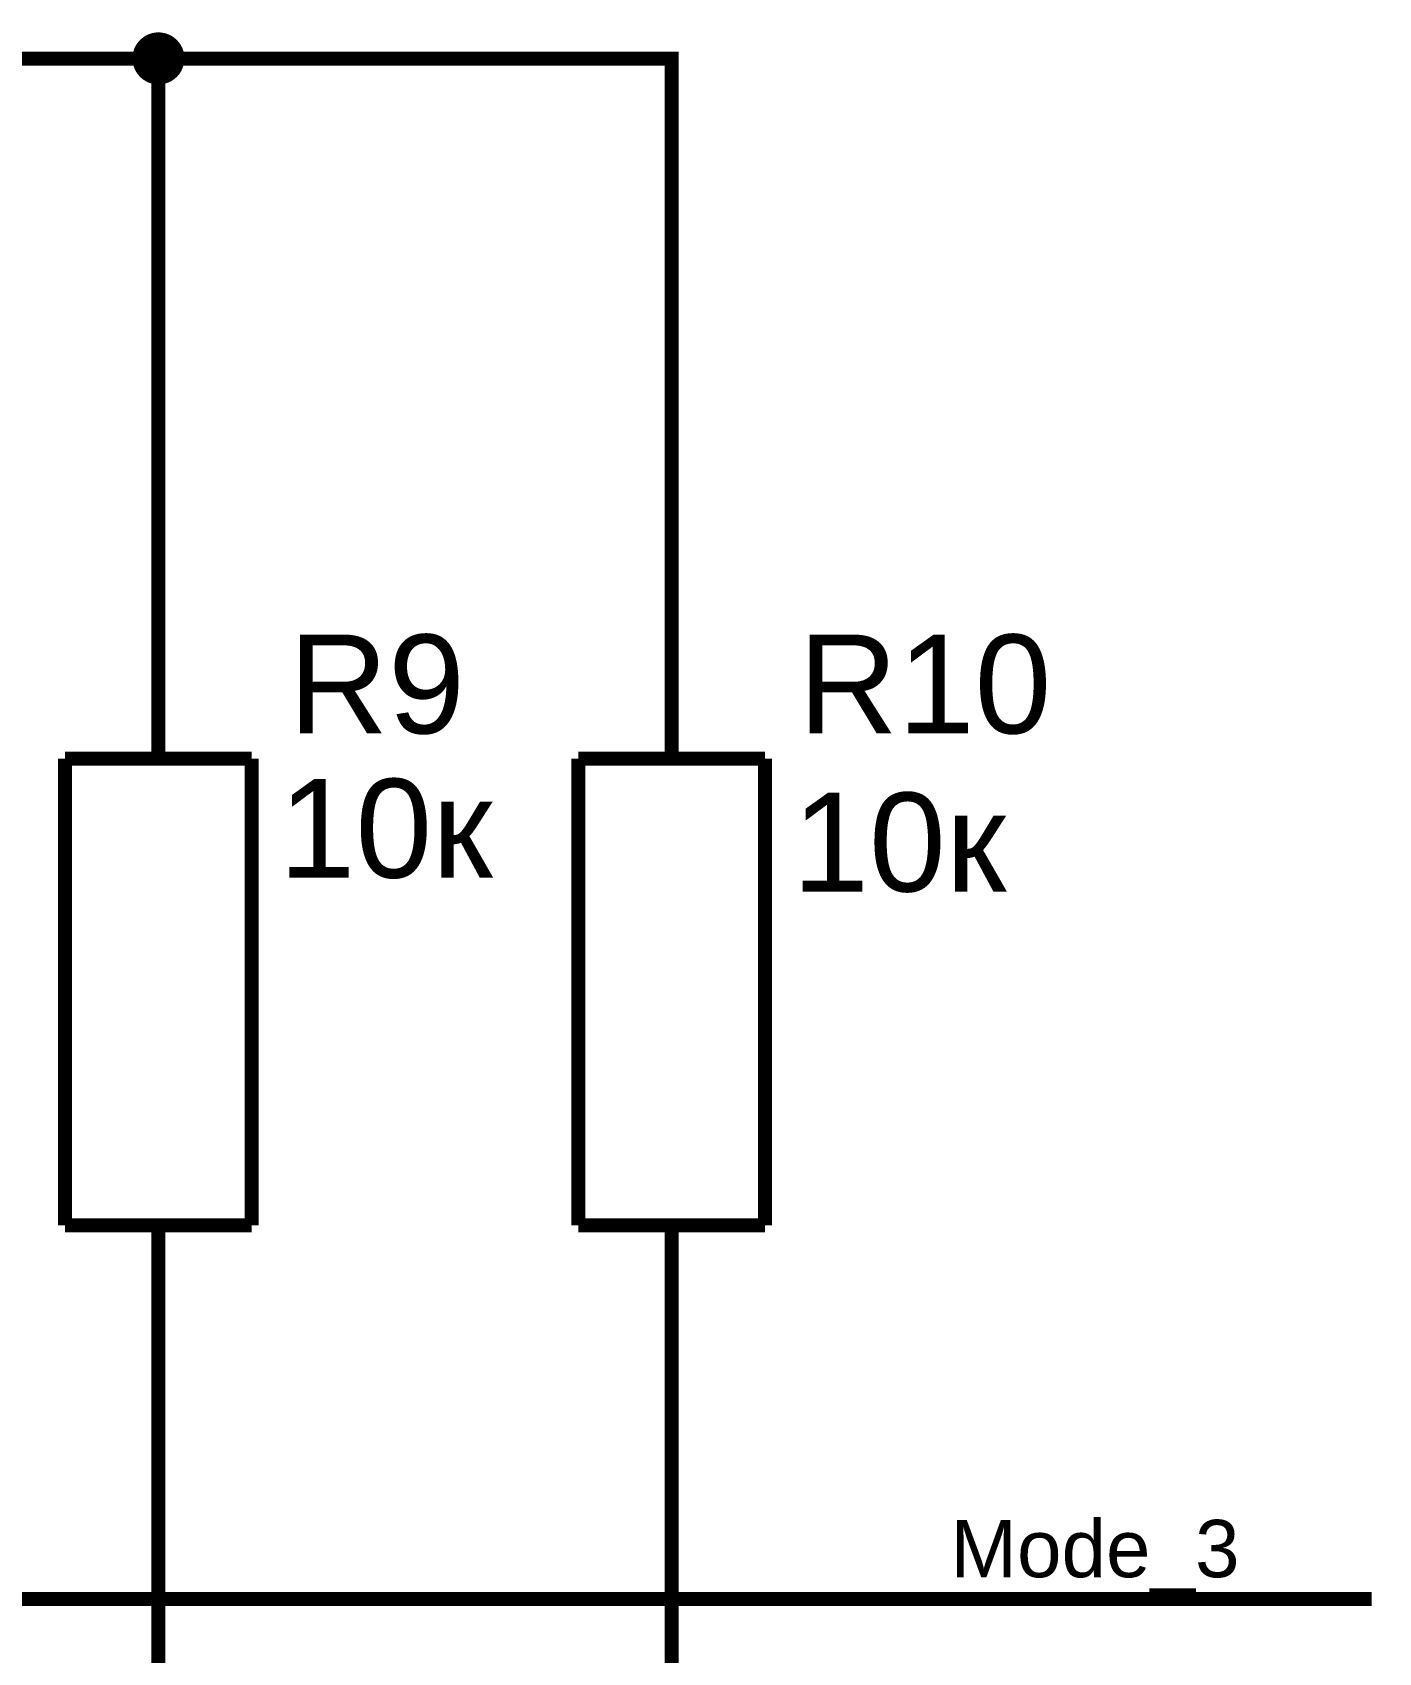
# Model space of a CAD drawing. Header units: millimetres. Extents: x 0 to 594, y 0 to 420.
# Drawn here: x 63.19 to 92.04, y 309.25 to 343.96 of the extents above; entities that cross this region are included whole.
import ezdxf

# ---------------------------------------------------------------- set-up
doc = ezdxf.new("R2010")
doc.units = ezdxf.units.MM
doc.layers.add('Sheet', color=255, linetype='Continuous')
doc.styles.get("Standard").update_dxf_attribs({"font": 'arial.ttf'})

msp = doc.modelspace()

# ---------------------------------------------------------------- linework, layer by layer
at = {"layer": 'Sheet', "color": 0}
for points, const_width in [([(65.387, 343.398), (65.387, 343.425), (65.389, 343.451), (65.392, 343.475), (65.397, 343.502), (65.403, 343.525), (65.411, 343.549), (65.419, 343.573), (65.426, 343.597), (65.437, 343.618), (65.448, 343.642), (65.461, 343.663), (65.474, 343.682), (65.487, 343.703), (65.503, 343.721), (65.519, 343.74), (65.535, 343.758), (65.553, 343.774), (65.572, 343.79), (65.59, 343.806), (65.612, 343.819), (65.63, 343.832), (65.651, 343.846), (65.675, 343.856), (65.696, 343.867), (65.72, 343.875), (65.744, 343.883), (65.768, 343.891), (65.792, 343.896), (65.818, 343.901), (65.842, 343.904), (65.868, 343.906), (65.895, 343.906)], 0.0991), ([(65.387, 343.398), (65.387, 343.425), (65.389, 343.451), (65.392, 343.475), (65.397, 343.502), (65.403, 343.525), (65.411, 343.549), (65.419, 343.573), (65.426, 343.597), (65.437, 343.618), (65.448, 343.642), (65.461, 343.663), (65.474, 343.682), (65.487, 343.703), (65.503, 343.721), (65.519, 343.74), (65.535, 343.758), (65.553, 343.774), (65.572, 343.79), (65.59, 343.806), (65.612, 343.819), (65.63, 343.832), (65.651, 343.846), (65.675, 343.856), (65.696, 343.867), (65.72, 343.875), (65.744, 343.883), (65.768, 343.891), (65.792, 343.896), (65.818, 343.901), (65.842, 343.904), (65.868, 343.906), (65.895, 343.906)], 0.0991), ([(65.387, 343.398), (65.387, 343.425), (65.389, 343.451), (65.392, 343.475), (65.397, 343.502), (65.403, 343.525), (65.411, 343.549), (65.419, 343.573), (65.426, 343.597), (65.437, 343.618), (65.448, 343.642), (65.461, 343.663), (65.474, 343.682), (65.487, 343.703), (65.503, 343.721), (65.519, 343.74), (65.535, 343.758), (65.553, 343.774), (65.572, 343.79), (65.59, 343.806), (65.612, 343.819), (65.63, 343.832), (65.651, 343.846), (65.675, 343.856), (65.696, 343.867), (65.72, 343.875), (65.744, 343.883), (65.768, 343.891), (65.792, 343.896), (65.818, 343.901), (65.842, 343.904), (65.868, 343.906), (65.895, 343.906)], 0.0991), ([(65.387, 343.398), (65.387, 343.425), (65.389, 343.451), (65.392, 343.475), (65.397, 343.502), (65.403, 343.525), (65.411, 343.549), (65.419, 343.573), (65.426, 343.597), (65.437, 343.618), (65.448, 343.642), (65.461, 343.663), (65.474, 343.682), (65.487, 343.703), (65.503, 343.721), (65.519, 343.74), (65.535, 343.758), (65.553, 343.774), (65.572, 343.79), (65.59, 343.806), (65.612, 343.819), (65.63, 343.832), (65.651, 343.846), (65.675, 343.856), (65.696, 343.867), (65.72, 343.875), (65.744, 343.883), (65.768, 343.891), (65.792, 343.896), (65.818, 343.901), (65.842, 343.904), (65.868, 343.906), (65.895, 343.906)], 0.0991), ([(65.387, 343.398), (65.387, 343.425), (65.389, 343.451), (65.392, 343.475), (65.397, 343.502), (65.403, 343.525), (65.411, 343.549), (65.419, 343.573), (65.426, 343.597), (65.437, 343.618), (65.448, 343.642), (65.461, 343.663), (65.474, 343.682), (65.487, 343.703), (65.503, 343.721), (65.519, 343.74), (65.535, 343.758), (65.553, 343.774), (65.572, 343.79), (65.59, 343.806), (65.612, 343.819), (65.63, 343.832), (65.651, 343.846), (65.675, 343.856), (65.696, 343.867), (65.72, 343.875), (65.744, 343.883), (65.768, 343.891), (65.792, 343.896), (65.818, 343.901), (65.842, 343.904), (65.868, 343.906), (65.895, 343.906)], 0.0991), ([(65.387, 343.398), (65.387, 343.425), (65.389, 343.451), (65.392, 343.475), (65.397, 343.502), (65.403, 343.525), (65.411, 343.549), (65.419, 343.573), (65.426, 343.597), (65.437, 343.618), (65.448, 343.642), (65.461, 343.663), (65.474, 343.682), (65.487, 343.703), (65.503, 343.721), (65.519, 343.74), (65.535, 343.758), (65.553, 343.774), (65.572, 343.79), (65.59, 343.806), (65.612, 343.819), (65.63, 343.832), (65.651, 343.846), (65.675, 343.856), (65.696, 343.867), (65.72, 343.875), (65.744, 343.883), (65.768, 343.891), (65.792, 343.896), (65.818, 343.901), (65.842, 343.904), (65.868, 343.906), (65.895, 343.906)], 0.0991), ([(65.387, 343.398), (65.387, 343.425), (65.389, 343.451), (65.392, 343.475), (65.397, 343.502), (65.403, 343.525), (65.411, 343.549), (65.419, 343.573), (65.426, 343.597), (65.437, 343.618), (65.448, 343.642), (65.461, 343.663), (65.474, 343.682), (65.487, 343.703), (65.503, 343.721), (65.519, 343.74), (65.535, 343.758), (65.553, 343.774), (65.572, 343.79), (65.59, 343.806), (65.612, 343.819), (65.63, 343.832), (65.651, 343.846), (65.675, 343.856), (65.696, 343.867), (65.72, 343.875), (65.744, 343.883), (65.768, 343.891), (65.792, 343.896), (65.818, 343.901), (65.842, 343.904), (65.868, 343.906), (65.895, 343.906)], 0.0991), ([(65.387, 343.398), (65.387, 343.425), (65.389, 343.451), (65.392, 343.475), (65.397, 343.502), (65.403, 343.525), (65.411, 343.549), (65.419, 343.573), (65.426, 343.597), (65.437, 343.618), (65.448, 343.642), (65.461, 343.663), (65.474, 343.682), (65.487, 343.703), (65.503, 343.721), (65.519, 343.74), (65.535, 343.758), (65.553, 343.774), (65.572, 343.79), (65.59, 343.806), (65.612, 343.819), (65.63, 343.832), (65.651, 343.846), (65.675, 343.856), (65.696, 343.867), (65.72, 343.875), (65.744, 343.883), (65.768, 343.891), (65.792, 343.896), (65.818, 343.901), (65.842, 343.904), (65.868, 343.906), (65.895, 343.906)], 0.0991), ([(65.895, 343.906), (65.895, 343.906)], 0.0991), ([(65.895, 343.906), (65.921, 343.906), (65.948, 343.904), (65.971, 343.901), (65.998, 343.896), (66.022, 343.891), (66.046, 343.883), (66.069, 343.875), (66.093, 343.867), (66.114, 343.856), (66.138, 343.846), (66.159, 343.832), (66.178, 343.819), (66.199, 343.806), (66.218, 343.79), (66.236, 343.774), (66.255, 343.758), (66.27, 343.74), (66.286, 343.721), (66.302, 343.703), (66.315, 343.682), (66.329, 343.663), (66.342, 343.642), (66.352, 343.618), (66.363, 343.597), (66.371, 343.573), (66.379, 343.549), (66.387, 343.525), (66.392, 343.502), (66.397, 343.475), (66.4, 343.451), (66.403, 343.425), (66.403, 343.398)], 0.0991), ([(65.895, 343.906), (65.895, 343.906)], 0.0991), ([(65.895, 343.906), (65.921, 343.906), (65.948, 343.904), (65.971, 343.901), (65.998, 343.896), (66.022, 343.891), (66.046, 343.883), (66.069, 343.875), (66.093, 343.867), (66.114, 343.856), (66.138, 343.846), (66.159, 343.832), (66.178, 343.819), (66.199, 343.806), (66.218, 343.79), (66.236, 343.774), (66.255, 343.758), (66.27, 343.74), (66.286, 343.721), (66.302, 343.703), (66.315, 343.682), (66.329, 343.663), (66.342, 343.642), (66.352, 343.618), (66.363, 343.597), (66.371, 343.573), (66.379, 343.549), (66.387, 343.525), (66.392, 343.502), (66.397, 343.475), (66.4, 343.451), (66.403, 343.425), (66.403, 343.398)], 0.0991), ([(65.895, 343.906), (65.895, 343.906)], 0.0991), ([(65.895, 343.906), (65.921, 343.906), (65.948, 343.904), (65.971, 343.901), (65.998, 343.896), (66.022, 343.891), (66.046, 343.883), (66.069, 343.875), (66.093, 343.867), (66.114, 343.856), (66.138, 343.846), (66.159, 343.832), (66.178, 343.819), (66.199, 343.806), (66.218, 343.79), (66.236, 343.774), (66.255, 343.758), (66.27, 343.74), (66.286, 343.721), (66.302, 343.703), (66.315, 343.682), (66.329, 343.663), (66.342, 343.642), (66.352, 343.618), (66.363, 343.597), (66.371, 343.573), (66.379, 343.549), (66.387, 343.525), (66.392, 343.502), (66.397, 343.475), (66.4, 343.451), (66.403, 343.425), (66.403, 343.398)], 0.0991), ([(65.895, 343.906), (65.895, 343.906)], 0.0991), ([(65.895, 343.906), (65.921, 343.906), (65.948, 343.904), (65.971, 343.901), (65.998, 343.896), (66.022, 343.891), (66.046, 343.883), (66.069, 343.875), (66.093, 343.867), (66.114, 343.856), (66.138, 343.846), (66.159, 343.832), (66.178, 343.819), (66.199, 343.806), (66.218, 343.79), (66.236, 343.774), (66.255, 343.758), (66.27, 343.74), (66.286, 343.721), (66.302, 343.703), (66.315, 343.682), (66.329, 343.663), (66.342, 343.642), (66.352, 343.618), (66.363, 343.597), (66.371, 343.573), (66.379, 343.549), (66.387, 343.525), (66.392, 343.502), (66.397, 343.475), (66.4, 343.451), (66.403, 343.425), (66.403, 343.398)], 0.0991), ([(65.895, 343.906), (65.895, 343.906)], 0.0991), ([(65.895, 343.906), (65.921, 343.906), (65.948, 343.904), (65.971, 343.901), (65.998, 343.896), (66.022, 343.891), (66.046, 343.883), (66.069, 343.875), (66.093, 343.867), (66.114, 343.856), (66.138, 343.846), (66.159, 343.832), (66.178, 343.819), (66.199, 343.806), (66.218, 343.79), (66.236, 343.774), (66.255, 343.758), (66.27, 343.74), (66.286, 343.721), (66.302, 343.703), (66.315, 343.682), (66.329, 343.663), (66.342, 343.642), (66.352, 343.618), (66.363, 343.597), (66.371, 343.573), (66.379, 343.549), (66.387, 343.525), (66.392, 343.502), (66.397, 343.475), (66.4, 343.451), (66.403, 343.425), (66.403, 343.398)], 0.0991), ([(65.895, 343.906), (65.895, 343.906)], 0.0991), ([(65.895, 343.906), (65.921, 343.906), (65.948, 343.904), (65.971, 343.901), (65.998, 343.896), (66.022, 343.891), (66.046, 343.883), (66.069, 343.875), (66.093, 343.867), (66.114, 343.856), (66.138, 343.846), (66.159, 343.832), (66.178, 343.819), (66.199, 343.806), (66.218, 343.79), (66.236, 343.774), (66.255, 343.758), (66.27, 343.74), (66.286, 343.721), (66.302, 343.703), (66.315, 343.682), (66.329, 343.663), (66.342, 343.642), (66.352, 343.618), (66.363, 343.597), (66.371, 343.573), (66.379, 343.549), (66.387, 343.525), (66.392, 343.502), (66.397, 343.475), (66.4, 343.451), (66.403, 343.425), (66.403, 343.398)], 0.0991), ([(65.895, 343.906), (65.895, 343.906)], 0.0991), ([(65.895, 343.906), (65.921, 343.906), (65.948, 343.904), (65.971, 343.901), (65.998, 343.896), (66.022, 343.891), (66.046, 343.883), (66.069, 343.875), (66.093, 343.867), (66.114, 343.856), (66.138, 343.846), (66.159, 343.832), (66.178, 343.819), (66.199, 343.806), (66.218, 343.79), (66.236, 343.774), (66.255, 343.758), (66.27, 343.74), (66.286, 343.721), (66.302, 343.703), (66.315, 343.682), (66.329, 343.663), (66.342, 343.642), (66.352, 343.618), (66.363, 343.597), (66.371, 343.573), (66.379, 343.549), (66.387, 343.525), (66.392, 343.502), (66.397, 343.475), (66.4, 343.451), (66.403, 343.425), (66.403, 343.398)], 0.0991), ([(65.895, 343.906), (65.895, 343.906)], 0.0991), ([(65.895, 343.906), (65.921, 343.906), (65.948, 343.904), (65.971, 343.901), (65.998, 343.896), (66.022, 343.891), (66.046, 343.883), (66.069, 343.875), (66.093, 343.867), (66.114, 343.856), (66.138, 343.846), (66.159, 343.832), (66.178, 343.819), (66.199, 343.806), (66.218, 343.79), (66.236, 343.774), (66.255, 343.758), (66.27, 343.74), (66.286, 343.721), (66.302, 343.703), (66.315, 343.682), (66.329, 343.663), (66.342, 343.642), (66.352, 343.618), (66.363, 343.597), (66.371, 343.573), (66.379, 343.549), (66.387, 343.525), (66.392, 343.502), (66.397, 343.475), (66.4, 343.451), (66.403, 343.425), (66.403, 343.398)], 0.0991), ([(53.899, 333.4), (53.899, 343.396), (65.895, 343.396), (76.896, 343.396), (76.896, 333.4)], 0.3), ([(65.895, 342.89), (65.868, 342.89), (65.842, 342.893), (65.818, 342.896), (65.792, 342.901), (65.768, 342.906), (65.744, 342.914), (65.72, 342.922), (65.696, 342.93), (65.675, 342.941), (65.651, 342.951), (65.63, 342.965), (65.612, 342.978), (65.59, 342.991), (65.572, 343.007), (65.553, 343.023), (65.535, 343.039), (65.519, 343.057), (65.503, 343.076), (65.487, 343.094), (65.474, 343.115), (65.461, 343.134), (65.448, 343.155), (65.437, 343.179), (65.426, 343.2), (65.419, 343.224), (65.411, 343.248), (65.403, 343.271), (65.397, 343.295), (65.392, 343.322), (65.389, 343.346), (65.387, 343.372), (65.387, 343.398)], 0.0991), ([(65.387, 343.398), (65.387, 343.398)], 0.0991), ([(65.895, 342.89), (65.868, 342.89), (65.842, 342.893), (65.818, 342.896), (65.792, 342.901), (65.768, 342.906), (65.744, 342.914), (65.72, 342.922), (65.696, 342.93), (65.675, 342.941), (65.651, 342.951), (65.63, 342.965), (65.612, 342.978), (65.59, 342.991), (65.572, 343.007), (65.553, 343.023), (65.535, 343.039), (65.519, 343.057), (65.503, 343.076), (65.487, 343.094), (65.474, 343.115), (65.461, 343.134), (65.448, 343.155), (65.437, 343.179), (65.426, 343.2), (65.419, 343.224), (65.411, 343.248), (65.403, 343.271), (65.397, 343.295), (65.392, 343.322), (65.389, 343.346), (65.387, 343.372), (65.387, 343.398)], 0.0991), ([(65.387, 343.398), (65.387, 343.398)], 0.0991), ([(65.895, 342.89), (65.868, 342.89), (65.842, 342.893), (65.818, 342.896), (65.792, 342.901), (65.768, 342.906), (65.744, 342.914), (65.72, 342.922), (65.696, 342.93), (65.675, 342.941), (65.651, 342.951), (65.63, 342.965), (65.612, 342.978), (65.59, 342.991), (65.572, 343.007), (65.553, 343.023), (65.535, 343.039), (65.519, 343.057), (65.503, 343.076), (65.487, 343.094), (65.474, 343.115), (65.461, 343.134), (65.448, 343.155), (65.437, 343.179), (65.426, 343.2), (65.419, 343.224), (65.411, 343.248), (65.403, 343.271), (65.397, 343.295), (65.392, 343.322), (65.389, 343.346), (65.387, 343.372), (65.387, 343.398)], 0.0991), ([(65.387, 343.398), (65.387, 343.398)], 0.0991), ([(65.895, 342.89), (65.868, 342.89), (65.842, 342.893), (65.818, 342.896), (65.792, 342.901), (65.768, 342.906), (65.744, 342.914), (65.72, 342.922), (65.696, 342.93), (65.675, 342.941), (65.651, 342.951), (65.63, 342.965), (65.612, 342.978), (65.59, 342.991), (65.572, 343.007), (65.553, 343.023), (65.535, 343.039), (65.519, 343.057), (65.503, 343.076), (65.487, 343.094), (65.474, 343.115), (65.461, 343.134), (65.448, 343.155), (65.437, 343.179), (65.426, 343.2), (65.419, 343.224), (65.411, 343.248), (65.403, 343.271), (65.397, 343.295), (65.392, 343.322), (65.389, 343.346), (65.387, 343.372), (65.387, 343.398)], 0.0991), ([(65.387, 343.398), (65.387, 343.398)], 0.0991), ([(65.895, 342.89), (65.868, 342.89), (65.842, 342.893), (65.818, 342.896), (65.792, 342.901), (65.768, 342.906), (65.744, 342.914), (65.72, 342.922), (65.696, 342.93), (65.675, 342.941), (65.651, 342.951), (65.63, 342.965), (65.612, 342.978), (65.59, 342.991), (65.572, 343.007), (65.553, 343.023), (65.535, 343.039), (65.519, 343.057), (65.503, 343.076), (65.487, 343.094), (65.474, 343.115), (65.461, 343.134), (65.448, 343.155), (65.437, 343.179), (65.426, 343.2), (65.419, 343.224), (65.411, 343.248), (65.403, 343.271), (65.397, 343.295), (65.392, 343.322), (65.389, 343.346), (65.387, 343.372), (65.387, 343.398)], 0.0991), ([(65.387, 343.398), (65.387, 343.398)], 0.0991), ([(65.895, 342.89), (65.868, 342.89), (65.842, 342.893), (65.818, 342.896), (65.792, 342.901), (65.768, 342.906), (65.744, 342.914), (65.72, 342.922), (65.696, 342.93), (65.675, 342.941), (65.651, 342.951), (65.63, 342.965), (65.612, 342.978), (65.59, 342.991), (65.572, 343.007), (65.553, 343.023), (65.535, 343.039), (65.519, 343.057), (65.503, 343.076), (65.487, 343.094), (65.474, 343.115), (65.461, 343.134), (65.448, 343.155), (65.437, 343.179), (65.426, 343.2), (65.419, 343.224), (65.411, 343.248), (65.403, 343.271), (65.397, 343.295), (65.392, 343.322), (65.389, 343.346), (65.387, 343.372), (65.387, 343.398)], 0.0991), ([(65.387, 343.398), (65.387, 343.398)], 0.0991), ([(65.895, 342.89), (65.868, 342.89), (65.842, 342.893), (65.818, 342.896), (65.792, 342.901), (65.768, 342.906), (65.744, 342.914), (65.72, 342.922), (65.696, 342.93), (65.675, 342.941), (65.651, 342.951), (65.63, 342.965), (65.612, 342.978), (65.59, 342.991), (65.572, 343.007), (65.553, 343.023), (65.535, 343.039), (65.519, 343.057), (65.503, 343.076), (65.487, 343.094), (65.474, 343.115), (65.461, 343.134), (65.448, 343.155), (65.437, 343.179), (65.426, 343.2), (65.419, 343.224), (65.411, 343.248), (65.403, 343.271), (65.397, 343.295), (65.392, 343.322), (65.389, 343.346), (65.387, 343.372), (65.387, 343.398)], 0.0991), ([(65.387, 343.398), (65.387, 343.398)], 0.0991), ([(65.895, 342.89), (65.868, 342.89), (65.842, 342.893), (65.818, 342.896), (65.792, 342.901), (65.768, 342.906), (65.744, 342.914), (65.72, 342.922), (65.696, 342.93), (65.675, 342.941), (65.651, 342.951), (65.63, 342.965), (65.612, 342.978), (65.59, 342.991), (65.572, 343.007), (65.553, 343.023), (65.535, 343.039), (65.519, 343.057), (65.503, 343.076), (65.487, 343.094), (65.474, 343.115), (65.461, 343.134), (65.448, 343.155), (65.437, 343.179), (65.426, 343.2), (65.419, 343.224), (65.411, 343.248), (65.403, 343.271), (65.397, 343.295), (65.392, 343.322), (65.389, 343.346), (65.387, 343.372), (65.387, 343.398)], 0.0991), ([(65.387, 343.398), (65.387, 343.398)], 0.0991), ([(65.895, 333.4), (65.895, 343.396)], 0.3), ([(66.403, 343.398), (66.403, 343.372), (66.4, 343.346), (66.397, 343.322), (66.392, 343.295), (66.387, 343.271), (66.379, 343.248), (66.371, 343.224), (66.363, 343.2), (66.352, 343.179), (66.342, 343.155), (66.329, 343.134), (66.315, 343.115), (66.302, 343.094), (66.286, 343.076), (66.27, 343.057), (66.255, 343.039), (66.236, 343.023), (66.218, 343.007), (66.199, 342.991), (66.178, 342.978), (66.159, 342.965), (66.138, 342.951), (66.114, 342.941), (66.093, 342.93), (66.069, 342.922), (66.046, 342.914), (66.022, 342.906), (65.998, 342.901), (65.971, 342.896), (65.948, 342.893), (65.921, 342.89), (65.895, 342.89)], 0.0991), ([(66.403, 343.398), (66.403, 343.372), (66.4, 343.346), (66.397, 343.322), (66.392, 343.295), (66.387, 343.271), (66.379, 343.248), (66.371, 343.224), (66.363, 343.2), (66.352, 343.179), (66.342, 343.155), (66.329, 343.134), (66.315, 343.115), (66.302, 343.094), (66.286, 343.076), (66.27, 343.057), (66.255, 343.039), (66.236, 343.023), (66.218, 343.007), (66.199, 342.991), (66.178, 342.978), (66.159, 342.965), (66.138, 342.951), (66.114, 342.941), (66.093, 342.93), (66.069, 342.922), (66.046, 342.914), (66.022, 342.906), (65.998, 342.901), (65.971, 342.896), (65.948, 342.893), (65.921, 342.89), (65.895, 342.89)], 0.0991), ([(66.403, 343.398), (66.403, 343.372), (66.4, 343.346), (66.397, 343.322), (66.392, 343.295), (66.387, 343.271), (66.379, 343.248), (66.371, 343.224), (66.363, 343.2), (66.352, 343.179), (66.342, 343.155), (66.329, 343.134), (66.315, 343.115), (66.302, 343.094), (66.286, 343.076), (66.27, 343.057), (66.255, 343.039), (66.236, 343.023), (66.218, 343.007), (66.199, 342.991), (66.178, 342.978), (66.159, 342.965), (66.138, 342.951), (66.114, 342.941), (66.093, 342.93), (66.069, 342.922), (66.046, 342.914), (66.022, 342.906), (65.998, 342.901), (65.971, 342.896), (65.948, 342.893), (65.921, 342.89), (65.895, 342.89)], 0.0991), ([(66.403, 343.398), (66.403, 343.372), (66.4, 343.346), (66.397, 343.322), (66.392, 343.295), (66.387, 343.271), (66.379, 343.248), (66.371, 343.224), (66.363, 343.2), (66.352, 343.179), (66.342, 343.155), (66.329, 343.134), (66.315, 343.115), (66.302, 343.094), (66.286, 343.076), (66.27, 343.057), (66.255, 343.039), (66.236, 343.023), (66.218, 343.007), (66.199, 342.991), (66.178, 342.978), (66.159, 342.965), (66.138, 342.951), (66.114, 342.941), (66.093, 342.93), (66.069, 342.922), (66.046, 342.914), (66.022, 342.906), (65.998, 342.901), (65.971, 342.896), (65.948, 342.893), (65.921, 342.89), (65.895, 342.89)], 0.0991), ([(66.403, 343.398), (66.403, 343.372), (66.4, 343.346), (66.397, 343.322), (66.392, 343.295), (66.387, 343.271), (66.379, 343.248), (66.371, 343.224), (66.363, 343.2), (66.352, 343.179), (66.342, 343.155), (66.329, 343.134), (66.315, 343.115), (66.302, 343.094), (66.286, 343.076), (66.27, 343.057), (66.255, 343.039), (66.236, 343.023), (66.218, 343.007), (66.199, 342.991), (66.178, 342.978), (66.159, 342.965), (66.138, 342.951), (66.114, 342.941), (66.093, 342.93), (66.069, 342.922), (66.046, 342.914), (66.022, 342.906), (65.998, 342.901), (65.971, 342.896), (65.948, 342.893), (65.921, 342.89), (65.895, 342.89)], 0.0991), ([(66.403, 343.398), (66.403, 343.372), (66.4, 343.346), (66.397, 343.322), (66.392, 343.295), (66.387, 343.271), (66.379, 343.248), (66.371, 343.224), (66.363, 343.2), (66.352, 343.179), (66.342, 343.155), (66.329, 343.134), (66.315, 343.115), (66.302, 343.094), (66.286, 343.076), (66.27, 343.057), (66.255, 343.039), (66.236, 343.023), (66.218, 343.007), (66.199, 342.991), (66.178, 342.978), (66.159, 342.965), (66.138, 342.951), (66.114, 342.941), (66.093, 342.93), (66.069, 342.922), (66.046, 342.914), (66.022, 342.906), (65.998, 342.901), (65.971, 342.896), (65.948, 342.893), (65.921, 342.89), (65.895, 342.89)], 0.0991), ([(66.403, 343.398), (66.403, 343.372), (66.4, 343.346), (66.397, 343.322), (66.392, 343.295), (66.387, 343.271), (66.379, 343.248), (66.371, 343.224), (66.363, 343.2), (66.352, 343.179), (66.342, 343.155), (66.329, 343.134), (66.315, 343.115), (66.302, 343.094), (66.286, 343.076), (66.27, 343.057), (66.255, 343.039), (66.236, 343.023), (66.218, 343.007), (66.199, 342.991), (66.178, 342.978), (66.159, 342.965), (66.138, 342.951), (66.114, 342.941), (66.093, 342.93), (66.069, 342.922), (66.046, 342.914), (66.022, 342.906), (65.998, 342.901), (65.971, 342.896), (65.948, 342.893), (65.921, 342.89), (65.895, 342.89)], 0.0991), ([(66.403, 343.398), (66.403, 343.372), (66.4, 343.346), (66.397, 343.322), (66.392, 343.295), (66.387, 343.271), (66.379, 343.248), (66.371, 343.224), (66.363, 343.2), (66.352, 343.179), (66.342, 343.155), (66.329, 343.134), (66.315, 343.115), (66.302, 343.094), (66.286, 343.076), (66.27, 343.057), (66.255, 343.039), (66.236, 343.023), (66.218, 343.007), (66.199, 342.991), (66.178, 342.978), (66.159, 342.965), (66.138, 342.951), (66.114, 342.941), (66.093, 342.93), (66.069, 342.922), (66.046, 342.914), (66.022, 342.906), (65.998, 342.901), (65.971, 342.896), (65.948, 342.893), (65.921, 342.89), (65.895, 342.89)], 0.0991), ([(66.403, 343.398), (66.403, 343.398), (66.403, 343.398), (66.403, 343.398), (66.403, 343.398), (66.403, 343.398), (66.403, 343.398), (66.403, 343.398), (66.403, 343.398), (66.403, 343.398), (66.403, 343.398), (66.403, 343.398), (66.403, 343.398), (66.403, 343.398), (66.403, 343.398), (66.403, 343.398), (66.403, 343.398), (66.403, 343.398), (66.403, 343.398), (66.403, 343.398), (66.403, 343.398), (66.403, 343.398), (66.403, 343.398), (66.403, 343.398), (66.403, 343.398), (66.403, 343.398), (66.403, 343.398), (66.403, 343.398), (66.403, 343.398), (66.403, 343.398), (66.403, 343.398), (66.403, 343.398), (66.403, 343.398)], 0.0991), ([(66.403, 343.398), (66.403, 343.398)], 0.0991), ([(66.403, 343.398), (66.403, 343.398), (66.403, 343.398), (66.403, 343.398), (66.403, 343.398), (66.403, 343.398), (66.403, 343.398), (66.403, 343.398), (66.403, 343.398), (66.403, 343.398), (66.403, 343.398), (66.403, 343.398), (66.403, 343.398), (66.403, 343.398), (66.403, 343.398), (66.403, 343.398), (66.403, 343.398), (66.403, 343.398), (66.403, 343.398), (66.403, 343.398), (66.403, 343.398), (66.403, 343.398), (66.403, 343.398), (66.403, 343.398), (66.403, 343.398), (66.403, 343.398), (66.403, 343.398), (66.403, 343.398), (66.403, 343.398), (66.403, 343.398), (66.403, 343.398), (66.403, 343.398), (66.403, 343.398)], 0.0991), ([(66.403, 343.398), (66.403, 343.398)], 0.0991), ([(66.403, 343.398), (66.403, 343.398), (66.403, 343.398), (66.403, 343.398), (66.403, 343.398), (66.403, 343.398), (66.403, 343.398), (66.403, 343.398), (66.403, 343.398), (66.403, 343.398), (66.403, 343.398), (66.403, 343.398), (66.403, 343.398), (66.403, 343.398), (66.403, 343.398), (66.403, 343.398), (66.403, 343.398), (66.403, 343.398), (66.403, 343.398), (66.403, 343.398), (66.403, 343.398), (66.403, 343.398), (66.403, 343.398), (66.403, 343.398), (66.403, 343.398), (66.403, 343.398), (66.403, 343.398), (66.403, 343.398), (66.403, 343.398), (66.403, 343.398), (66.403, 343.398), (66.403, 343.398), (66.403, 343.398)], 0.0991), ([(66.403, 343.398), (66.403, 343.398)], 0.0991), ([(66.403, 343.398), (66.403, 343.398), (66.403, 343.398), (66.403, 343.398), (66.403, 343.398), (66.403, 343.398), (66.403, 343.398), (66.403, 343.398), (66.403, 343.398), (66.403, 343.398), (66.403, 343.398), (66.403, 343.398), (66.403, 343.398), (66.403, 343.398), (66.403, 343.398), (66.403, 343.398), (66.403, 343.398), (66.403, 343.398), (66.403, 343.398), (66.403, 343.398), (66.403, 343.398), (66.403, 343.398), (66.403, 343.398), (66.403, 343.398), (66.403, 343.398), (66.403, 343.398), (66.403, 343.398), (66.403, 343.398), (66.403, 343.398), (66.403, 343.398), (66.403, 343.398), (66.403, 343.398), (66.403, 343.398)], 0.0991), ([(66.403, 343.398), (66.403, 343.398)], 0.0991), ([(66.403, 343.398), (66.403, 343.398), (66.403, 343.398), (66.403, 343.398), (66.403, 343.398), (66.403, 343.398), (66.403, 343.398), (66.403, 343.398), (66.403, 343.398), (66.403, 343.398), (66.403, 343.398), (66.403, 343.398), (66.403, 343.398), (66.403, 343.398), (66.403, 343.398), (66.403, 343.398), (66.403, 343.398), (66.403, 343.398), (66.403, 343.398), (66.403, 343.398), (66.403, 343.398), (66.403, 343.398), (66.403, 343.398), (66.403, 343.398), (66.403, 343.398), (66.403, 343.398), (66.403, 343.398), (66.403, 343.398), (66.403, 343.398), (66.403, 343.398), (66.403, 343.398), (66.403, 343.398), (66.403, 343.398)], 0.0991), ([(66.403, 343.398), (66.403, 343.398)], 0.0991), ([(66.403, 343.398), (66.403, 343.398), (66.403, 343.398), (66.403, 343.398), (66.403, 343.398), (66.403, 343.398), (66.403, 343.398), (66.403, 343.398), (66.403, 343.398), (66.403, 343.398), (66.403, 343.398), (66.403, 343.398), (66.403, 343.398), (66.403, 343.398), (66.403, 343.398), (66.403, 343.398), (66.403, 343.398), (66.403, 343.398), (66.403, 343.398), (66.403, 343.398), (66.403, 343.398), (66.403, 343.398), (66.403, 343.398), (66.403, 343.398), (66.403, 343.398), (66.403, 343.398), (66.403, 343.398), (66.403, 343.398), (66.403, 343.398), (66.403, 343.398), (66.403, 343.398), (66.403, 343.398), (66.403, 343.398)], 0.0991), ([(66.403, 343.398), (66.403, 343.398)], 0.0991), ([(66.403, 343.398), (66.403, 343.398), (66.403, 343.398), (66.403, 343.398), (66.403, 343.398), (66.403, 343.398), (66.403, 343.398), (66.403, 343.398), (66.403, 343.398), (66.403, 343.398), (66.403, 343.398), (66.403, 343.398), (66.403, 343.398), (66.403, 343.398), (66.403, 343.398), (66.403, 343.398), (66.403, 343.398), (66.403, 343.398), (66.403, 343.398), (66.403, 343.398), (66.403, 343.398), (66.403, 343.398), (66.403, 343.398), (66.403, 343.398), (66.403, 343.398), (66.403, 343.398), (66.403, 343.398), (66.403, 343.398), (66.403, 343.398), (66.403, 343.398), (66.403, 343.398), (66.403, 343.398), (66.403, 343.398)], 0.0991), ([(66.403, 343.398), (66.403, 343.398)], 0.0991), ([(66.403, 343.398), (66.403, 343.398), (66.403, 343.398), (66.403, 343.398), (66.403, 343.398), (66.403, 343.398), (66.403, 343.398), (66.403, 343.398), (66.403, 343.398), (66.403, 343.398), (66.403, 343.398), (66.403, 343.398), (66.403, 343.398), (66.403, 343.398), (66.403, 343.398), (66.403, 343.398), (66.403, 343.398), (66.403, 343.398), (66.403, 343.398), (66.403, 343.398), (66.403, 343.398), (66.403, 343.398), (66.403, 343.398), (66.403, 343.398), (66.403, 343.398), (66.403, 343.398), (66.403, 343.398), (66.403, 343.398), (66.403, 343.398), (66.403, 343.398), (66.403, 343.398), (66.403, 343.398), (66.403, 343.398)], 0.0991), ([(66.403, 343.398), (66.403, 343.398)], 0.0991), ([(65.895, 333.4), (65.895, 328.399)], 0.3), ([(65.895, 328.399), (65.895, 333.4)], 0.3), ([(76.896, 333.4), (76.896, 328.399)], 0.3), ([(76.896, 328.399), (76.896, 333.4)], 0.3), ([(63.895, 328.399), (63.895, 318.397)], 0.3), ([(63.895, 328.399), (67.895, 328.399)], 0.3), ([(67.895, 318.397), (67.895, 328.399)], 0.3), ([(74.896, 328.399), (74.896, 318.397)], 0.3), ([(74.896, 328.399), (78.896, 328.399)], 0.3), ([(78.896, 318.397), (78.896, 328.399)], 0.3), ([(67.895, 318.397), (63.895, 318.397)], 0.3), ([(65.895, 318.397), (65.895, 313.397)], 0.3), ([(65.895, 318.397), (65.895, 313.397)], 0.3), ([(78.896, 318.397), (74.896, 318.397)], 0.3), ([(76.896, 318.397), (76.896, 313.397)], 0.3), ([(76.896, 318.397), (76.896, 313.397)], 0.3), ([(65.895, 313.397), (65.895, 297.399)], 0.3), ([(76.896, 313.397), (76.896, 285.398)], 0.3), ([(46.898, 310.396), (53.899, 310.396), (91.892, 310.396)], 0.3)]:
    msp.add_lwpolyline(points, dxfattribs=dict(at, const_width=const_width))
at = {"layer": 'Sheet', "color": 0, "const_width": 0.508}
msp.add_lwpolyline([(65.625, 343.4, 1), (66.133, 343.4, 1)], format="xyb", close=True, dxfattribs=at)

# ---------------------------------------------------------------- texts
at = {"layer": 'Sheet', "color": 0}
for s, height, p in [('R9', 2.1167, (68.683, 328.939)), ('R10', 2.1167, (79.605, 328.939)), ('10к', 2.1167, (68.472, 325.848)), ('10к', 2.1167, (79.478, 325.552)), ('Mode_3', 1.2277, (82.865, 310.862))]:
    msp.add_text(s, height=height, dxfattribs=at).set_placement(p)

doc.saveas('drawing.dxf')
